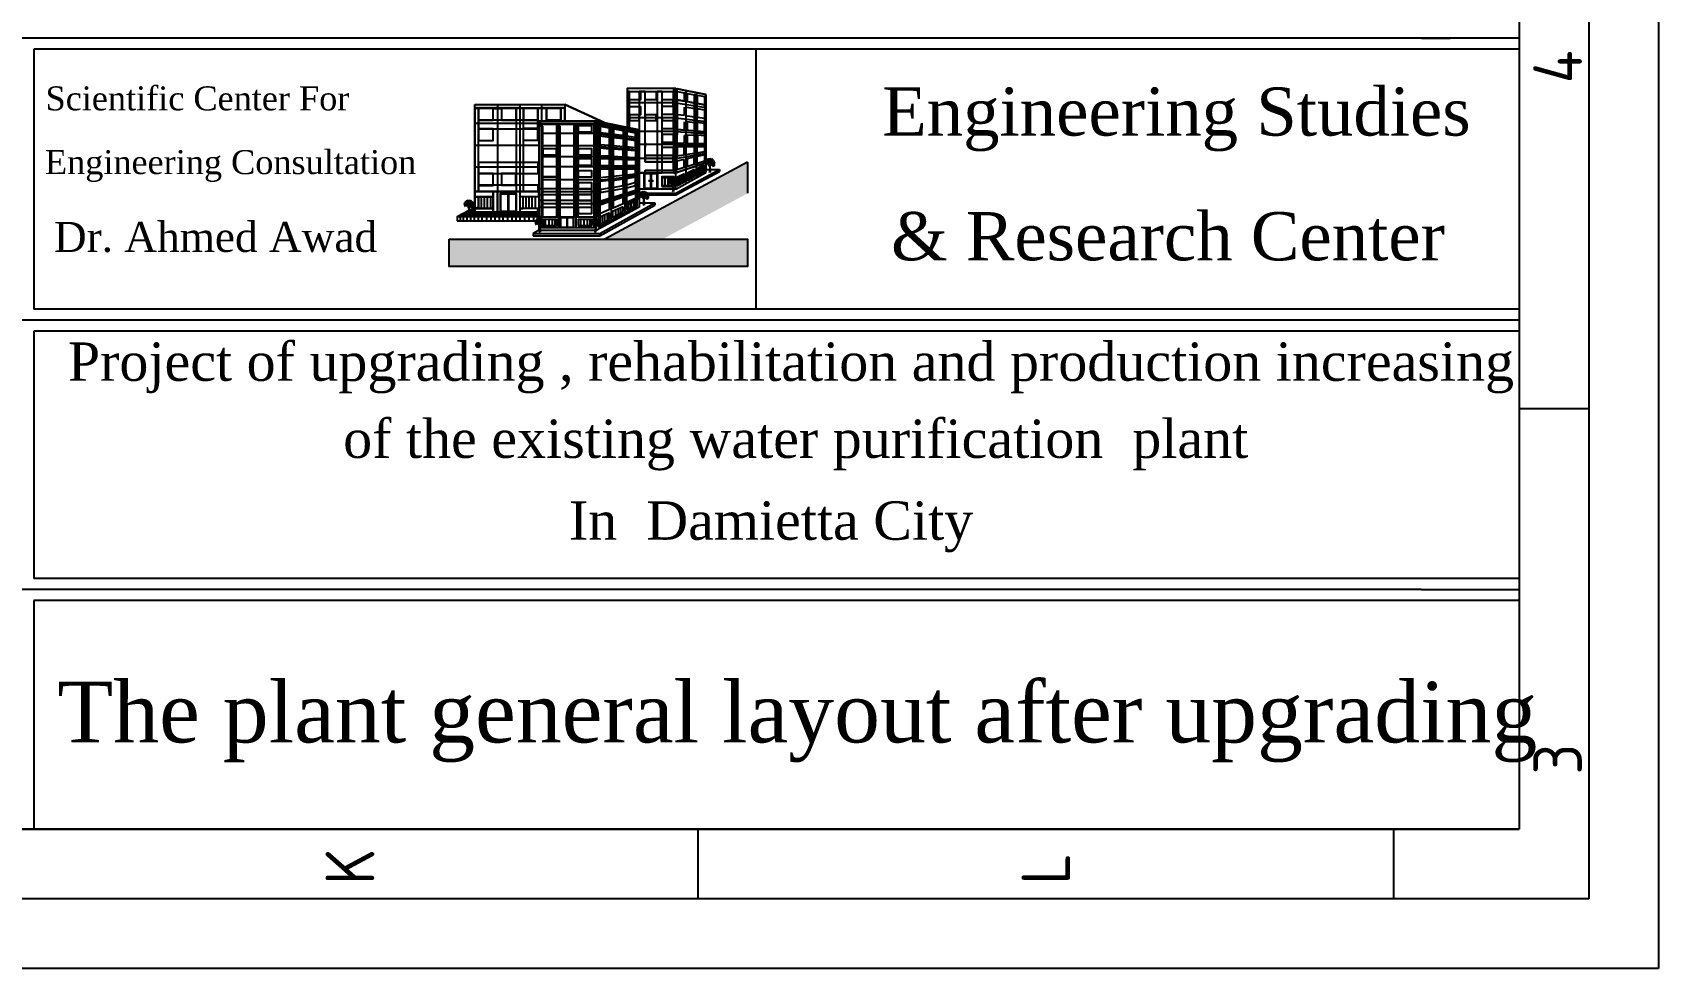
# Model space of a CAD drawing. Header units: inches. Extents: x 17 to 217, y 4 to 204.
# Drawn here: x 170.53 to 217.3, y 4.45 to 31.37 of the extents above; entities that cross this region are included whole.
import ezdxf

# ---------------------------------------------------------------- set-up
doc = ezdxf.new("R2010")
doc.units = ezdxf.units.IN
doc.header["$MEASUREMENT"] = 0
for name, color, linetype in [('035', 5, 'Continuous'), ('BADG', 6, 'Continuous'), ('HATSH', 1, 'Continuous'), ('Layer3', 7, 'Continuous')]:
    doc.layers.add(name, color=color, linetype=linetype)
doc.styles.add('en', font='times.ttf')
doc.styles.add('ISO Proportional', font='isocp.shx')

# ---------------------------------------------------------------- blocks, each defined once
blk = doc.blocks.new('TRE3')
at = {"color": 3}
for p, q in [((-0.34, 0.9), (-0.49, 0.95)), ((-0.43, 1.04), (-0.48, 1.02)), ((-0.48, 1), (-0.34, 0.98)), ((-0.41, 0.99), (-0.48, 0.97)), ((-0.35, 0.87), (-0.48, 0.84)), ((-0.34, 0.98), (-0.47, 1.06)), ((-0.29, 0.85), (-0.46, 0.75)), ((-0.37, 1.08), (-0.45, 1.1)), ((-0.33, 1.01), (-0.41, 1.16)), ((-0.39, 1.18), (-0.33, 1.16)), ((-0.26, 1), (-0.37, 1.02)), ((-0.37, 1.02), (-0.31, 0.94)), ((-0.37, 0.89), (-0.27, 0.92)), ((-0.31, 0.85), (-0.37, 0.89)), ((-0.21, 1.13), (-0.35, 1.25)), ((-0.32, 1.12), (-0.35, 1.24)), ((-0.31, 1.08), (-0.32, 1.13)), ((-0.32, 1.13), (-0.19, 1.06)), ((-0.27, 1), (-0.31, 1.08)), ((-0.31, 0.94), (-0.26, 0.92)), ((-0.22, 0.83), (-0.31, 0.85)), ((-0.18, 1.26), (-0.27, 1.3)), ((-0.12, 0.9), (-0.27, 1)), ((-0.27, 0.92), (-0.12, 0.9)), ((-0.17, 1.18), (-0.23, 1.23)), ((-0.23, 1.23), (-0.19, 1.06)), ((-0.13, 0.74), (-0.22, 0.83)), ((-0.17, 1.18), (-0.19, 1.36)), ((-0.19, 1.06), (-0.07, 0.98)), ((-0.07, 1.11), (-0.17, 1.18)), ((-0.08, 1.22), (-0.14, 1.37)), ((-0.13, 0.74), (-0.01, 0.59)), ((-0.01, 0.59), (-0.12, 0.9)), ((-0.1, 1.28), (-0.08, 1.38)), ((-0.07, 1.22), (-0.05, 1.29)), ((-0.07, 1.11), (-0.07, 1.22)), ((-0.02, 0.72), (-0.07, 1.11)), ((-0.07, 0.98), (-0.02, 0.72)), ((-0.05, 1.29), (-0.02, 1.17)), ((-0.04, 1.25), (0, 1.4)), ((-0.02, 1.33), (-0.04, 1.39)), ((-0.02, 1.17), (-0.01, 1.03)), ((0, 1.13), (-0.01, 1.07)), ((-0.01, 1.03), (0, 0.8)), ((-0.01, 0.54), (0, 0.64)), ((0.02, 1.27), (0, 1.13)), ((0, 0.8), (0.04, 1.08)), ((0, 0.64), (0.09, 0.81)), ((0.03, 1.26), (0.01, 1.39)), ((0.15, 1.01), (0.01, 0.64)), ((0.01, 0.64), (0.21, 0.98)), ((0.16, 0.9), (0.01, 0.64)), ((0.01, 0.64), (0.18, 0.82)), ((0.1, 0.81), (0.01, 0.64)), ((0.07, 1.19), (0.02, 1.27)), ((0.04, 1.08), (0.07, 1.19)), ((0.04, 1.08), (0.19, 1.18)), ((0.1, 1.25), (0.07, 1.38)), ((0.07, 1.19), (0.16, 1.31)), ((0.09, 1.3), (0.12, 1.38)), ((0.17, 1.21), (0.13, 1.14)), ((0.22, 1.09), (0.15, 1.01)), ((0.26, 1.06), (0.15, 1.01)), ((0.16, 1.31), (0.17, 1.21)), ((0.21, 0.85), (0.16, 0.9)), ((0.17, 1.21), (0.28, 1.3)), ((0.18, 0.82), (0.22, 0.69)), ((0.19, 1.18), (0.26, 1.19)), ((0.21, 1.25), (0.2, 1.36)), ((0.21, 0.98), (0.29, 1.01)), ((0.21, 0.98), (0.27, 0.97)), ((0.32, 0.81), (0.21, 0.85)), ((0.28, 0.74), (0.21, 0.85)), ((0.26, 1.19), (0.22, 1.09)), ((0.22, 1.09), (0.43, 1.14)), ((0.22, 0.69), (0.28, 0.67)), ((0.25, 1.17), (0.33, 1.25)), ((0.33, 1.08), (0.26, 1.06)), ((0.27, 0.97), (0.36, 0.88)), ((0.28, 0.67), (0.28, 0.74)), ((0.28, 0.71), (0.36, 0.56)), ((0.29, 1.21), (0.3, 1.29)), ((0.29, 1.01), (0.33, 1.08)), ((0.3, 1.01), (0.48, 1.01)), ((0.38, 0.81), (0.32, 0.81)), ((0.32, 0.81), (0.44, 0.68)), ((0.32, 0.65), (0.41, 0.64)), ((0.33, 1.11), (0.38, 1.21)), ((0.33, 0.92), (0.49, 0.96)), ((0.36, 0.88), (0.38, 0.81)), ((0.38, 0.85), (0.49, 0.84)), ((0.39, 0.73), (0.47, 0.74)), ((0.4, 1.01), (0.46, 1.09)), ((0.41, 0.94), (0.5, 0.9)), ((0.42, 0.85), (0.48, 0.77))]:
    blk.add_line(p, q, dxfattribs=at)
at = {"color": 2}
for p, q in [((-0.04, 0.05), (-0.06, 0.01)), ((-0.03, 0.3), (-0.04, 0.26)), ((-0.04, 0.26), (-0.03, 0.24)), ((-0.03, 0.2), (-0.04, 0.2)), ((-0.04, 0.2), (-0.04, 0.05)), ((-0.04, 0), (-0.02, 0.05)), ((-0.02, 0.59), (-0.03, 0.3)), ((-0.02, 0.3), (-0.03, 0.26)), ((-0.03, 0.24), (-0.01, 0.25)), ((-0.01, 0.21), (-0.03, 0.2)), ((-0.02, 0.2), (-0.02, 0.05)), ((-0.02, 0.05), (-0.01, 0.01)), ((-0.01, 0.81), (0.02, 0.02)), ((-0.01, 0.25), (-0.01, 0.21)), ((0, 0.81), (0.03, 0.02)), ((0.01, 0.05), (0, 0.05)), ((0, 0.05), (0, 0.01)), ((0.02, 0.01), (0.01, 0.05))]:
    blk.add_line(p, q, dxfattribs=at)

msp = doc.modelspace()

# ---------------------------------------------------------------- hatches: boundary and pattern name
at = {"layer": 'Layer3'}
h = msp.add_hatch(color=256, dxfattribs=at)
h.paths.add_polyline_path([(185.843, 29.305), (185.175, 29.305), (185.175, 29.191), (185.843, 29.191)])
h.paths.add_polyline_path([(184.55, 29.305), (183.906, 29.305), (183.906, 29.191), (184.55, 29.191)])
h.paths.add_polyline_path([(183.906, 29.305), (183.257, 29.305), (183.257, 29.191), (183.906, 29.191)])
for points in [[(191.1, 27.642), (186.998, 25.426), (188.654, 25.426), (191.1, 26.747)], [(188.958, 27.839), (188.154, 27.839), (188.154, 27.653), (188.958, 27.653)], [(191.1, 24.64), (191.1, 25.429), (182.519, 25.429), (182.519, 24.64)]]:
    msp.add_hatch(color=256, dxfattribs=at).paths.add_polyline_path(points)

# ---------------------------------------------------------------- linework, layer by layer
for p, q in [((215.302, 201.514, -0.409), (215.298, 6.452, -0.445)), ((213.312, 31.213, -0.445), (160.153, 31.213, -0.445)), ((213.311, 30.896, -0.445), (170.573, 30.896, -0.445)), ((191.337, 30.896, -0.445), (191.337, 23.415, -0.445)), ((213.311, 23.415, -0.445), (170.573, 23.415, -0.445)), ((213.311, 23.098, -0.445), (160.153, 23.098, -0.445)), ((213.311, 22.782, -0.445), (170.573, 22.782, -0.445)), ((213.309, 15.671, -0.445), (170.573, 15.671, -0.445)), ((209.416, 15.671, -0.445), (203.735, 15.671, -0.445)), ((210.483, 15.354, -0.445), (160.153, 15.354, -0.445)), ((191.045, 15.038, -0.445), (170.573, 15.038, -0.445)), ((213.309, 15.038, -0.445), (191.045, 15.038, -0.445)), ((159.552, 8.459, -0.445), (213.298, 8.459, -0.445)), ((215.298, 6.452, -0.445), (19.41, 6.452, -0.445))]:
    msp.add_line(p, q)
at = {"elevation": -0.445}
for points in [[(170.573, 30.896), (170.573, 23.415)], [(170.573, 22.782), (170.573, 15.671)]]:
    msp.add_lwpolyline(points, dxfattribs=at)
at = {"layer": '035'}
for p, q in [((217.302, 203.514, -0.409), (217.298, 4.452, -0.445)), ((213.302, 199.514, -0.409), (213.298, 8.459, -0.445)), ((213.302, 20.558, -0.409), (215.302, 20.558, -0.409)), ((213.298, 8.459, -0.445), (21.41, 8.455, -0.445)), ((189.666, 8.452, -0.445), (189.666, 6.459, -0.445)), ((209.681, 8.459, -0.445), (209.681, 6.466, -0.445)), ((217.298, 4.452, -0.445), (17.41, 4.452, -0.445))]:
    msp.add_line(p, q, dxfattribs=at)
at = {"layer": 'HATSH', "linetype": 'Continuous'}
for p, q in [((210.483, 31.213, -0.445), (211.313, 31.213, -0.445)), ((170.573, 15.038, -0.445), (170.573, 8.459, -0.445)), ((210.483, 15.354, -0.445), (213.311, 15.354, -0.445))]:
    msp.add_line(p, q, dxfattribs=at)
at = {"layer": 'Layer3'}
for p, q in [((189.033, 29.762, -0.445), (187.638, 29.762, -0.445)), ((187.638, 29.762, -0.445), (187.638, 29.552, -0.445)), ((187.638, 29.762, -0.445), (187.638, 28.645, -0.445)), ((189.033, 26.87, -0.445), (189.033, 29.762, -0.445)), ((189.033, 29.762, -0.445), (189.898, 29.586, -0.445)), ((189.07, 29.676, -0.445), (189.07, 29.436, -0.445)), ((189.07, 29.674, -0.445), (189.288, 29.634, -0.445)), ((189.076, 29.753, -0.445), (189.076, 29.762, -0.445)), ((189.076, 29.762, -0.445), (189.898, 29.586, -0.445)), ((189.076, 29.673, -0.445), (189.076, 29.753, -0.445)), ((189.076, 29.753, -0.445), (189.898, 29.586, -0.445)), ((189.898, 29.586, -0.445), (189.076, 29.753, -0.445)), ((189.273, 29.637, -0.445), (189.364, 29.62, -0.445)), ((189.273, 29.62, -0.445), (189.273, 29.637, -0.445)), ((189.364, 29.62, -0.445), (189.273, 29.62, -0.445)), ((189.288, 29.396, -0.445), (189.288, 29.634, -0.445)), ((189.325, 29.697, -0.445), (189.325, 27.029, -0.445)), ((189.364, 29.623, -0.445), (189.364, 29.384, -0.445)), ((189.364, 29.622, -0.445), (189.582, 29.581, -0.445)), ((189.567, 29.567, -0.445), (189.567, 29.584, -0.445)), ((189.567, 29.567, -0.445), (189.57, 29.584, -0.445)), ((189.567, 29.584, -0.445), (189.582, 29.581, -0.445)), ((189.582, 29.567, -0.445), (189.567, 29.567, -0.445)), ((189.57, 29.584, -0.445), (189.62, 29.567, -0.445)), ((189.582, 29.581, -0.445), (189.582, 29.567, -0.445)), ((189.582, 29.343, -0.445), (189.582, 29.581, -0.445)), ((189.62, 29.642, -0.445), (189.62, 27.19, -0.445)), ((189.653, 29.569, -0.445), (189.653, 29.33, -0.445)), ((189.653, 29.568, -0.445), (189.87, 29.527, -0.445)), ((189.87, 29.289, -0.445), (189.87, 29.527, -0.445)), ((189.898, 29.586, -0.445), (189.898, 27.341, -0.445)), ((189.898, 29.586, -0.445), (189.898, 29.522, -0.445)), ((183.257, 29.305, -0.445), (185.843, 29.305, -0.445)), ((183.257, 26.205, -0.445), (183.257, 29.305, -0.445)), ((183.906, 29.305, -0.445), (183.906, 26.205, -0.445)), ((184.55, 29.305, -0.445), (184.55, 26.205, -0.445)), ((185.175, 29.305, -0.445), (185.175, 28.826, -0.445)), ((185.843, 29.305, -0.445), (185.843, 28.826, -0.445)), ((185.843, 29.305, -0.445), (185.843, 28.826, -0.445)), ((185.843, 29.305, -0.445), (186.997, 28.775, -0.445)), ((186.997, 28.775, -0.445), (185.843, 29.305, -0.445)), ((189.033, 29.352, -0.445), (187.638, 29.352, -0.445)), ((188.47, 29.001, -0.445), (188.442, 29.001, -0.445)), ((189.033, 29.352, -0.445), (189.898, 29.219, -0.445)), ((189.07, 29.436, -0.445), (189.288, 29.396, -0.445)), ((189.073, 29.257, -0.445), (189.073, 29.016, -0.445)), ((189.073, 29.016, -0.445), (189.286, 28.99, -0.445)), ((189.87, 29.289, -0.445), (189.076, 29.435, -0.445)), ((189.076, 29.435, -0.445), (189.076, 29.257, -0.445)), ((189.076, 29.015, -0.445), (189.078, 28.829, -0.445)), ((189.286, 28.99, -0.445), (189.286, 29.222, -0.445)), ((189.364, 29.384, -0.445), (189.582, 29.343, -0.445)), ((189.58, 29.181, -0.445), (189.367, 29.215, -0.445)), ((189.58, 28.948, -0.445), (189.58, 29.181, -0.445)), ((189.653, 29.33, -0.445), (189.87, 29.289, -0.445)), ((189.654, 29.175, -0.445), (189.654, 28.933, -0.445)), ((189.867, 29.14, -0.445), (189.654, 29.175, -0.445)), ((189.867, 29.29, -0.445), (189.87, 29.139, -0.445)), ((189.87, 29.289, -0.445), (189.867, 29.29, -0.445)), ((189.867, 29.14, -0.445), (189.867, 29.29, -0.445)), ((189.867, 29.14, -0.445), (189.867, 29.29, -0.445)), ((189.867, 29.275, -0.445), (189.87, 29.139, -0.445)), ((189.867, 29.14, -0.445), (189.867, 29.275, -0.445)), ((189.87, 29.139, -0.445), (189.867, 29.14, -0.445)), ((189.87, 29.139, -0.445), (189.867, 29.14, -0.445)), ((185.168, 28.752, -0.445), (183.257, 28.752, -0.445)), ((185.092, 28.826, -0.445), (185.092, 25.679, -0.445)), ((186.746, 28.826, -0.445), (185.092, 28.826, -0.445)), ((185.095, 28.734, -0.445), (186.675, 28.734, -0.445)), ((185.168, 25.752, -0.445), (185.168, 28.752, -0.445)), ((185.168, 28.752, -0.445), (186.678, 28.752, -0.445)), ((185.655, 28.752, -0.445), (185.655, 25.752, -0.445)), ((185.843, 28.826, -0.445), (186.746, 28.826, -0.445)), ((186.163, 28.752, -0.445), (186.163, 25.752, -0.445)), ((186.678, 28.752, -0.445), (186.678, 25.752, -0.445)), ((186.746, 28.826, -0.445), (186.747, 28.789, -0.445)), ((186.747, 28.789, -0.445), (186.746, 28.826, -0.445)), ((186.746, 28.826, -0.445), (186.997, 28.775, -0.445)), ((186.747, 25.679, -0.445), (186.747, 28.826, -0.445)), ((186.747, 28.826, -0.445), (186.747, 28.789, -0.445)), ((187.979, 28.575, -0.445), (186.747, 28.826, -0.445)), ((186.747, 28.826, -0.445), (187.979, 28.575, -0.445)), ((186.747, 28.826, -0.445), (187.979, 28.575, -0.445)), ((186.747, 28.826, -0.445), (186.747, 28.733, -0.445)), ((186.747, 28.826, -0.445), (187.979, 28.575, -0.445)), ((186.747, 28.826, -0.445), (187.979, 28.575, -0.445)), ((187.979, 28.575, -0.445), (186.747, 28.826, -0.445)), ((186.747, 28.789, -0.445), (187.979, 28.549, -0.445)), ((187.979, 28.549, -0.445), (186.747, 28.789, -0.445)), ((187.979, 28.549, -0.445), (186.747, 28.789, -0.445)), ((186.747, 28.752, -0.445), (186.747, 28.789, -0.445)), ((186.747, 28.789, -0.445), (187.979, 28.549, -0.445)), ((187.979, 28.513, -0.445), (186.747, 28.752, -0.445)), ((186.747, 28.733, -0.445), (186.856, 28.733, -0.445)), ((186.798, 28.744, -0.445), (186.798, 25.777, -0.445)), ((187.926, 28.527, -0.445), (186.798, 28.744, -0.445)), ((186.856, 28.733, -0.445), (186.856, 28.682, -0.445)), ((186.856, 28.682, -0.445), (186.856, 28.733, -0.445)), ((186.856, 28.733, -0.445), (186.856, 28.682, -0.445)), ((186.856, 28.733, -0.445), (187.926, 28.527, -0.445)), ((187.565, 28.596, -0.445), (186.856, 28.733, -0.445)), ((187.115, 28.632, -0.445), (186.856, 28.682, -0.445)), ((186.856, 28.682, -0.445), (186.856, 28.49, -0.445)), ((186.856, 28.682, -0.445), (187.874, 28.487, -0.445)), ((187.979, 28.467, -0.445), (186.856, 28.682, -0.445)), ((186.856, 28.682, -0.445), (187.565, 28.546, -0.445)), ((187.129, 28.607, -0.445), (187.129, 28.63, -0.445)), ((187.129, 28.63, -0.445), (187.245, 28.607, -0.445)), ((187.245, 28.607, -0.445), (187.129, 28.607, -0.445)), ((187.174, 28.671, -0.445), (187.174, 25.978, -0.445)), ((187.248, 28.607, -0.445), (187.248, 28.44, -0.445)), ((187.521, 28.535, -0.445), (187.521, 28.555, -0.445)), ((187.521, 28.555, -0.445), (187.625, 28.535, -0.445)), ((187.625, 28.535, -0.445), (187.521, 28.535, -0.445)), ((187.565, 28.596, -0.445), (187.565, 26.186, -0.445)), ((187.565, 28.546, -0.445), (187.565, 28.596, -0.445)), ((187.874, 28.487, -0.445), (187.625, 28.535, -0.445)), ((187.625, 28.517, -0.445), (187.625, 28.535, -0.445)), ((189.033, 28.913, -0.445), (187.638, 28.913, -0.445)), ((187.698, 28.633, -0.445), (187.638, 28.645, -0.445)), ((187.701, 28.645, -0.445), (187.698, 28.633, -0.445)), ((187.979, 28.575, -0.445), (187.979, 26.35, -0.445)), ((187.979, 28.549, -0.445), (187.979, 28.575, -0.445)), ((187.979, 28.575, -0.445), (187.979, 28.549, -0.445)), ((187.979, 28.575, -0.445), (187.979, 28.549, -0.445)), ((187.979, 28.575, -0.445), (187.979, 28.522, -0.445)), ((187.979, 28.513, -0.445), (187.979, 28.575, -0.445)), ((187.979, 28.549, -0.445), (187.979, 28.513, -0.445)), ((188.471, 28.837, -0.445), (188.441, 28.837, -0.445)), ((189.033, 28.913, -0.445), (189.898, 28.814, -0.445)), ((189.078, 28.584, -0.445), (189.076, 28.425, -0.445)), ((189.078, 28.829, -0.445), (189.078, 28.584, -0.445)), ((189.863, 28.519, -0.445), (189.078, 28.584, -0.445)), ((189.078, 28.584, -0.445), (189.286, 28.566, -0.445)), ((189.286, 28.566, -0.445), (189.286, 28.799, -0.445)), ((189.574, 28.776, -0.445), (189.366, 28.806, -0.445)), ((189.366, 28.806, -0.445), (189.366, 28.562, -0.445)), ((189.366, 28.562, -0.445), (189.574, 28.544, -0.445)), ((189.367, 28.974, -0.445), (189.58, 28.948, -0.445)), ((189.574, 28.544, -0.445), (189.574, 28.776, -0.445)), ((189.654, 28.933, -0.445), (189.867, 28.908, -0.445)), ((189.863, 28.751, -0.445), (189.654, 28.781, -0.445)), ((189.654, 28.781, -0.445), (189.654, 28.536, -0.445)), ((189.654, 28.536, -0.445), (189.863, 28.519, -0.445)), ((189.863, 28.751, -0.445), (189.867, 28.908, -0.445)), ((189.863, 28.519, -0.445), (189.863, 28.751, -0.445)), ((185.092, 28.118, -0.445), (183.257, 28.118, -0.445)), ((186.678, 28.464, -0.445), (185.168, 28.464, -0.445)), ((186.667, 28.109, -0.445), (185.168, 28.109, -0.445)), ((186.798, 28.455, -0.445), (187.926, 28.305, -0.445)), ((186.798, 28.104, -0.445), (187.926, 28.009, -0.445)), ((187.127, 28.349, -0.445), (186.855, 28.39, -0.445)), ((186.855, 28.386, -0.445), (186.855, 28.155, -0.445)), ((186.855, 28.155, -0.445), (187.127, 28.128, -0.445)), ((186.856, 28.39, -0.445), (186.856, 28.49, -0.445)), ((186.856, 28.49, -0.445), (187.115, 28.454, -0.445)), ((187.115, 28.458, -0.445), (186.856, 28.49, -0.445)), ((186.856, 28.49, -0.445), (187.115, 28.454, -0.445)), ((186.856, 28.042, -0.445), (186.856, 28.155, -0.445)), ((186.856, 28.155, -0.445), (187.879, 28.06, -0.445)), ((187.115, 28.454, -0.445), (187.115, 28.458, -0.445)), ((187.127, 28.128, -0.445), (187.127, 28.349, -0.445)), ((187.222, 28.34, -0.445), (187.222, 28.119, -0.445)), ((187.222, 28.119, -0.445), (187.53, 28.092, -0.445)), ((187.53, 28.309, -0.445), (187.226, 28.34, -0.445)), ((187.23, 28.118, -0.445), (187.248, 28.116, -0.445)), ((187.23, 28.015, -0.445), (187.23, 28.118, -0.445)), ((187.248, 28.44, -0.445), (187.489, 28.407, -0.445)), ((187.489, 28.412, -0.445), (187.248, 28.44, -0.445)), ((187.248, 28.44, -0.445), (187.489, 28.407, -0.445)), ((187.248, 28.116, -0.445), (187.249, 28.015, -0.445)), ((187.489, 28.407, -0.445), (187.489, 28.412, -0.445)), ((187.53, 28.092, -0.445), (187.53, 28.309, -0.445)), ((187.616, 28.295, -0.445), (187.616, 28.092, -0.445)), ((187.616, 28.092, -0.445), (187.879, 28.06, -0.445)), ((187.879, 28.259, -0.445), (187.62, 28.291, -0.445)), ((187.624, 28.527, -0.445), (187.624, 28.394, -0.445)), ((187.624, 28.4, -0.445), (187.876, 28.364, -0.445)), ((187.874, 28.476, -0.445), (187.874, 28.487, -0.445)), ((187.874, 28.487, -0.445), (187.979, 28.467, -0.445)), ((187.876, 28.364, -0.445), (187.876, 28.484, -0.445)), ((187.876, 28.364, -0.445), (187.88, 28.364, -0.445)), ((187.876, 28.364, -0.445), (187.879, 28.259, -0.445)), ((187.877, 28.312, -0.445), (187.876, 28.364, -0.445)), ((187.88, 28.311, -0.445), (187.877, 28.312, -0.445)), ((187.879, 28.06, -0.445), (187.879, 28.259, -0.445)), ((187.88, 28.364, -0.445), (187.88, 28.311, -0.445)), ((187.926, 26.378, -0.445), (187.926, 28.527, -0.445)), ((187.926, 28.527, -0.445), (187.979, 28.513, -0.445)), ((187.926, 28.527, -0.445), (187.927, 28.477, -0.445)), ((189.025, 28.526, -0.445), (187.979, 28.526, -0.445)), ((187.979, 28.522, -0.445), (187.979, 28.504, -0.445)), ((187.979, 28.467, -0.445), (187.979, 28.522, -0.445)), ((189.033, 28.146, -0.445), (187.979, 28.146, -0.445)), ((188.162, 28.204, -0.445), (188.154, 28.204, -0.445)), ((188.154, 28.204, -0.445), (188.154, 28.076, -0.445)), ((188.154, 28.076, -0.445), (188.162, 28.076, -0.445)), ((189.025, 28.526, -0.445), (189.898, 28.463, -0.445)), ((189.033, 28.138, -0.445), (189.898, 28.138, -0.445)), ((189.07, 28.425, -0.445), (189.07, 28.186, -0.445)), ((189.07, 28.186, -0.445), (189.283, 28.186, -0.445)), ((189.076, 28.085, -0.445), (189.07, 28.186, -0.445)), ((189.87, 28.085, -0.445), (189.076, 28.085, -0.445)), ((189.28, 28.085, -0.445), (189.076, 28.085, -0.445)), ((189.076, 28.085, -0.445), (189.076, 28.052, -0.445)), ((189.076, 28.07, -0.445), (189.076, 27.827, -0.445)), ((189.273, 28.411, -0.445), (189.283, 28.41, -0.445)), ((189.273, 28.409, -0.445), (189.273, 28.411, -0.445)), ((189.273, 28.409, -0.445), (189.273, 28.411, -0.445)), ((189.283, 28.41, -0.445), (189.273, 28.409, -0.445)), ((189.283, 28.41, -0.445), (189.273, 28.409, -0.445)), ((189.283, 28.41, -0.445), (189.273, 28.409, -0.445)), ((189.273, 28.409, -0.445), (189.273, 28.186, -0.445)), ((189.273, 28.186, -0.445), (189.283, 28.186, -0.445)), ((189.28, 27.861, -0.445), (189.28, 28.085, -0.445)), ((189.283, 28.186, -0.445), (189.283, 28.41, -0.445)), ((189.283, 28.186, -0.445), (189.283, 28.41, -0.445)), ((189.579, 28.407, -0.445), (189.366, 28.422, -0.445)), ((189.366, 28.422, -0.445), (189.366, 28.183, -0.445)), ((189.366, 28.183, -0.445), (189.579, 28.183, -0.445)), ((189.576, 28.085, -0.445), (189.372, 28.085, -0.445)), ((189.576, 27.91, -0.445), (189.576, 28.085, -0.445)), ((189.579, 28.183, -0.445), (189.579, 28.407, -0.445)), ((189.86, 28.085, -0.445), (189.656, 28.085, -0.445)), ((189.657, 28.419, -0.445), (189.657, 28.18, -0.445)), ((189.87, 28.404, -0.445), (189.657, 28.419, -0.445)), ((189.657, 28.18, -0.445), (189.87, 28.18, -0.445)), ((189.87, 28.404, -0.445), (189.863, 28.519, -0.445)), ((189.863, 28.519, -0.445), (189.866, 28.519, -0.445)), ((189.865, 28.475, -0.445), (189.863, 28.519, -0.445)), ((189.866, 28.519, -0.445), (189.865, 28.475, -0.445)), ((189.87, 28.18, -0.445), (189.87, 28.404, -0.445)), ((189.87, 28.186, -0.445), (189.87, 28.085, -0.445)), ((186.678, 27.794, -0.445), (185.168, 27.794, -0.445)), ((186.811, 27.782, -0.445), (187.928, 27.737, -0.445)), ((186.847, 27.74, -0.445), (186.847, 27.542, -0.445)), ((187.127, 27.725, -0.445), (186.847, 27.737, -0.445)), ((186.855, 28.042, -0.445), (186.855, 27.834, -0.445)), ((187.131, 28.019, -0.445), (186.855, 28.042, -0.445)), ((186.856, 27.737, -0.445), (186.855, 27.834, -0.445)), ((186.855, 27.834, -0.445), (187.131, 27.82, -0.445)), ((187.873, 27.972, -0.445), (186.856, 28.042, -0.445)), ((186.856, 27.834, -0.445), (187.88, 27.779, -0.445)), ((187.88, 27.705, -0.445), (186.856, 27.737, -0.445)), ((191.1, 27.642, -0.445), (186.998, 25.426, -0.445)), ((187.127, 27.542, -0.445), (187.127, 27.725, -0.445)), ((187.131, 27.82, -0.445), (187.131, 28.019, -0.445)), ((187.212, 27.72, -0.445), (187.212, 27.539, -0.445)), ((187.215, 28.018, -0.445), (187.215, 27.817, -0.445)), ((187.524, 27.995, -0.445), (187.215, 28.015, -0.445)), ((187.215, 27.817, -0.445), (187.524, 27.796, -0.445)), ((187.533, 27.714, -0.445), (187.215, 27.717, -0.445)), ((187.248, 28.015, -0.445), (187.23, 28.016, -0.445)), ((187.23, 28.016, -0.445), (187.23, 28.014, -0.445)), ((187.249, 28.015, -0.445), (187.23, 28.015, -0.445)), ((187.23, 28.014, -0.445), (187.248, 28.013, -0.445)), ((187.23, 27.816, -0.445), (187.23, 27.717, -0.445)), ((187.248, 27.814, -0.445), (187.23, 27.816, -0.445)), ((187.23, 27.814, -0.445), (187.23, 27.725, -0.445)), ((187.248, 27.813, -0.445), (187.23, 27.814, -0.445)), ((187.23, 27.725, -0.445), (187.248, 27.725, -0.445)), ((187.23, 27.717, -0.445), (187.248, 27.716, -0.445)), ((187.248, 28.013, -0.445), (187.248, 28.015, -0.445)), ((187.248, 27.716, -0.445), (187.248, 27.814, -0.445)), ((187.248, 27.725, -0.445), (187.248, 27.813, -0.445)), ((187.524, 27.796, -0.445), (187.524, 27.995, -0.445)), ((187.533, 27.539, -0.445), (187.533, 27.714, -0.445)), ((187.883, 27.705, -0.445), (187.609, 27.705, -0.445)), ((187.889, 27.971, -0.445), (187.612, 27.989, -0.445)), ((187.612, 27.989, -0.445), (187.612, 27.79, -0.445)), ((187.612, 27.79, -0.445), (187.889, 27.779, -0.445)), ((187.612, 27.705, -0.445), (187.612, 27.542, -0.445)), ((187.879, 28.06, -0.445), (187.873, 27.972, -0.445)), ((187.88, 27.779, -0.445), (187.88, 27.705, -0.445)), ((187.883, 27.542, -0.445), (187.883, 27.705, -0.445)), ((187.889, 27.779, -0.445), (187.889, 27.971, -0.445)), ((189.033, 27.751, -0.445), (187.979, 27.751, -0.445)), ((189.025, 27.332, -0.445), (189.898, 27.627, -0.445)), ((189.033, 27.751, -0.445), (189.898, 27.903, -0.445)), ((189.87, 27.617, -0.445), (189.033, 27.332, -0.445)), ((189.069, 27.67, -0.445), (189.076, 27.827, -0.445)), ((189.273, 27.719, -0.445), (189.069, 27.67, -0.445)), ((189.069, 27.434, -0.445), (189.87, 27.683, -0.445)), ((189.069, 27.67, -0.445), (189.069, 27.434, -0.445)), ((189.076, 27.827, -0.445), (189.87, 27.947, -0.445)), ((189.273, 27.501, -0.445), (189.273, 27.719, -0.445)), ((189.567, 27.788, -0.445), (189.363, 27.74, -0.445)), ((189.363, 27.74, -0.445), (189.363, 27.526, -0.445)), ((189.567, 27.593, -0.445), (189.567, 27.788, -0.445)), ((189.656, 27.911, -0.445), (189.86, 27.945, -0.445)), ((189.863, 27.853, -0.445), (189.659, 27.805, -0.445)), ((189.659, 27.614, -0.445), (189.863, 27.681, -0.445)), ((189.87, 27.947, -0.445), (189.87, 27.855, -0.445)), ((189.87, 27.683, -0.445), (189.87, 27.617, -0.445)), ((189.87, 27.683, -0.445), (189.87, 27.617, -0.445)), ((191.1, 27.642, -0.445), (191.1, 26.747, -0.445)), ((185.092, 27.497, -0.445), (183.257, 27.497, -0.445)), ((186.678, 27.504, -0.445), (185.168, 27.504, -0.445)), ((186.678, 27.132, -0.445), (185.168, 27.132, -0.445)), ((185.211, 27.223, -0.445), (185.604, 27.223, -0.445)), ((186.798, 27.499, -0.445), (187.926, 27.499, -0.445)), ((186.798, 27.124, -0.445), (187.926, 27.25, -0.445)), ((187.136, 27.44, -0.445), (186.844, 27.44, -0.445)), ((186.847, 27.542, -0.445), (187.127, 27.542, -0.445)), ((186.847, 27.44, -0.445), (186.847, 27.174, -0.445)), ((186.848, 27.199, -0.445), (187.137, 27.234, -0.445)), ((186.856, 27.441, -0.445), (186.856, 27.542, -0.445)), ((187.88, 27.441, -0.445), (186.856, 27.441, -0.445)), ((187.136, 27.233, -0.445), (187.136, 27.44, -0.445)), ((187.212, 27.539, -0.445), (187.533, 27.539, -0.445)), ((187.218, 27.441, -0.445), (187.218, 27.238, -0.445)), ((187.524, 27.441, -0.445), (187.218, 27.441, -0.445)), ((187.218, 27.238, -0.445), (187.524, 27.273, -0.445)), ((187.523, 27.158, -0.445), (187.228, 27.108, -0.445)), ((187.246, 27.242, -0.445), (187.23, 27.24, -0.445)), ((187.23, 27.24, -0.445), (187.23, 27.108, -0.445)), ((187.246, 27.111, -0.445), (187.246, 27.242, -0.445)), ((187.523, 26.976, -0.445), (187.523, 27.158, -0.445)), ((187.524, 27.273, -0.445), (187.524, 27.441, -0.445)), ((187.612, 27.542, -0.445), (187.883, 27.542, -0.445)), ((187.616, 27.151, -0.445), (187.616, 26.991, -0.445)), ((187.88, 27.441, -0.445), (187.618, 27.441, -0.445)), ((187.618, 27.441, -0.445), (187.618, 27.282, -0.445)), ((187.618, 27.282, -0.445), (187.88, 27.311, -0.445)), ((187.88, 27.245, -0.445), (187.625, 27.216, -0.445)), ((187.625, 27.216, -0.445), (187.88, 27.245, -0.445)), ((187.625, 27.172, -0.445), (187.879, 27.218, -0.445)), ((187.625, 27.216, -0.445), (187.625, 27.172, -0.445)), ((187.625, 27.153, -0.445), (187.625, 27.216, -0.445)), ((187.625, 27.216, -0.445), (187.625, 27.172, -0.445)), ((187.879, 27.218, -0.445), (187.635, 27.174, -0.445)), ((187.879, 27.218, -0.445), (187.88, 27.245, -0.445)), ((187.879, 27.045, -0.445), (187.879, 27.2, -0.445)), ((187.88, 27.54, -0.445), (187.88, 27.441, -0.445)), ((187.88, 27.311, -0.445), (187.88, 27.441, -0.445)), ((187.88, 27.245, -0.445), (187.888, 27.201, -0.445)), ((187.88, 27.245, -0.445), (187.88, 27.199, -0.445)), ((189.025, 27.332, -0.445), (187.979, 27.332, -0.445)), ((188.123, 26.89, -0.445), (188.123, 27.315, -0.445)), ((188.123, 27.315, -0.445), (188.512, 27.315, -0.445)), ((188.31, 27.304, -0.445), (188.31, 26.899, -0.445)), ((188.325, 27.304, -0.445), (188.325, 26.899, -0.445)), ((188.512, 27.315, -0.445), (188.512, 26.89, -0.445)), ((188.722, 27.2, -0.445), (188.722, 26.961, -0.445)), ((188.808, 27.2, -0.445), (188.808, 26.961, -0.445)), ((188.9, 27.2, -0.445), (188.9, 26.961, -0.445)), ((189.033, 27.349, -0.445), (189.069, 27.434, -0.445)), ((189.033, 27.332, -0.445), (189.033, 27.349, -0.445)), ((189.033, 27.335, -0.445), (189.033, 27.349, -0.445)), ((189.033, 27.349, -0.445), (189.076, 27.349, -0.445)), ((189.076, 27.349, -0.445), (189.033, 27.335, -0.445)), ((189.033, 26.87, -0.445), (189.898, 27.341, -0.445)), ((189.037, 26.75, -0.445), (189.902, 27.221, -0.445)), ((189.04, 26.699, -0.445), (189.899, 27.166, -0.445)), ((189.284, 27.305, -0.445), (189.065, 27.204, -0.445)), ((189.065, 27.204, -0.445), (189.065, 26.959, -0.445)), ((189.11, 27.225, -0.445), (189.11, 26.983, -0.445)), ((189.155, 27.246, -0.445), (189.155, 27.008, -0.445)), ((189.199, 27.266, -0.445), (189.199, 27.03, -0.445)), ((189.242, 27.286, -0.445), (189.242, 27.055, -0.445)), ((189.284, 27.282, -0.445), (189.284, 27.305, -0.445)), ((189.284, 27.076, -0.445), (189.284, 27.282, -0.445)), ((189.577, 27.429, -0.445), (189.359, 27.328, -0.445)), ((189.359, 27.328, -0.445), (189.359, 27.111, -0.445)), ((189.359, 27.111, -0.445), (189.577, 27.228, -0.445)), ((189.405, 27.349, -0.445), (189.405, 27.135, -0.445)), ((189.45, 27.37, -0.445), (189.45, 27.16, -0.445)), ((189.494, 27.39, -0.445), (189.494, 27.183, -0.445)), ((189.537, 27.41, -0.445), (189.537, 27.207, -0.445)), ((189.577, 27.228, -0.445), (189.577, 27.429, -0.445)), ((189.863, 27.555, -0.445), (189.645, 27.455, -0.445)), ((189.645, 27.455, -0.445), (189.645, 27.259, -0.445)), ((189.645, 27.259, -0.445), (189.865, 27.377, -0.445)), ((189.689, 27.475, -0.445), (189.689, 27.282, -0.445)), ((189.734, 27.496, -0.445), (189.734, 27.307, -0.445)), ((189.778, 27.516, -0.445), (189.778, 27.33, -0.445)), ((189.821, 27.536, -0.445), (189.821, 27.354, -0.445)), ((189.863, 27.376, -0.445), (189.863, 27.555, -0.445)), ((189.898, 27.432, -0.445), (190.291, 27.432, -0.445)), ((189.898, 27.164, -0.445), (190.291, 27.378, -0.445)), ((189.902, 27.219, -0.445), (190.291, 27.431, -0.445)), ((190.291, 27.432, -0.445), (190.291, 27.378, -0.445)), ((185.092, 26.798, -0.445), (183.257, 26.798, -0.445)), ((184.207, 26.718, -0.445), (184.207, 26.239, -0.445)), ((184.225, 26.718, -0.445), (184.225, 26.241, -0.445)), ((186.678, 26.791, -0.445), (185.168, 26.791, -0.445)), ((186.618, 26.71, -0.445), (186.588, 26.71, -0.445)), ((186.798, 26.45, -0.445), (187.926, 26.807, -0.445)), ((187.119, 26.813, -0.445), (186.836, 26.763, -0.445)), ((187.131, 27.112, -0.445), (186.847, 27.085, -0.445)), ((186.851, 27.085, -0.445), (186.851, 26.856, -0.445)), ((186.851, 26.856, -0.445), (187.131, 26.906, -0.445)), ((186.851, 26.856, -0.445), (186.856, 26.766, -0.445)), ((186.851, 26.751, -0.445), (186.851, 26.522, -0.445)), ((186.856, 26.766, -0.445), (187.625, 26.908, -0.445)), ((186.856, 26.857, -0.445), (186.856, 26.766, -0.445)), ((186.856, 26.524, -0.445), (187.88, 26.841, -0.445)), ((187.131, 26.906, -0.445), (187.131, 27.112, -0.445)), ((187.228, 27.119, -0.445), (187.228, 26.918, -0.445)), ((187.228, 26.918, -0.445), (187.523, 26.976, -0.445)), ((187.228, 26.825, -0.445), (187.228, 26.639, -0.445)), ((187.228, 26.639, -0.445), (187.511, 26.72, -0.445)), ((187.23, 27.108, -0.445), (187.246, 27.111, -0.445)), ((187.248, 26.929, -0.445), (187.23, 26.925, -0.445)), ((187.23, 26.925, -0.445), (187.23, 26.835, -0.445)), ((187.23, 26.835, -0.445), (187.248, 26.838, -0.445)), ((187.248, 26.838, -0.445), (187.248, 26.929, -0.445)), ((187.618, 26.659, -0.445), (187.618, 26.493, -0.445)), ((187.62, 26.887, -0.445), (187.62, 26.755, -0.445)), ((187.62, 26.755, -0.445), (187.868, 26.836, -0.445)), ((187.625, 26.995, -0.445), (187.879, 27.063, -0.445)), ((187.625, 26.908, -0.445), (187.627, 26.994, -0.445)), ((187.625, 26.908, -0.445), (187.879, 26.975, -0.445)), ((187.625, 26.762, -0.445), (187.88, 26.841, -0.445)), ((187.625, 26.662, -0.445), (187.625, 26.762, -0.445)), ((187.88, 26.745, -0.445), (187.625, 26.662, -0.445)), ((187.88, 26.953, -0.445), (187.879, 27.045, -0.445)), ((187.879, 27.045, -0.445), (187.879, 26.953, -0.445)), ((187.88, 26.841, -0.445), (187.88, 26.745, -0.445)), ((187.88, 26.841, -0.445), (187.88, 26.745, -0.445)), ((187.88, 26.841, -0.445), (187.88, 26.745, -0.445)), ((187.896, 26.614, -0.445), (187.896, 26.75, -0.445)), ((189.033, 26.87, -0.445), (187.979, 26.87, -0.445)), ((188.084, 26.751, -0.445), (187.979, 26.751, -0.445)), ((188.087, 26.699, -0.445), (187.979, 26.699, -0.445)), ((188.084, 26.751, -0.445), (189.038, 26.751, -0.445)), ((188.087, 26.699, -0.445), (189.041, 26.699, -0.445)), ((188.512, 26.89, -0.445), (188.123, 26.89, -0.445)), ((189.038, 26.751, -0.445), (189.038, 26.699, -0.445)), ((189.065, 26.959, -0.445), (189.284, 27.076, -0.445)), ((182.751, 26.081, -0.445), (183.257, 26.352, -0.445)), ((182.834, 26.081, -0.445), (183.34, 26.352, -0.445)), ((182.92, 26.081, -0.445), (183.257, 26.262, -0.445)), ((182.982, 26.205, -0.445), (183.257, 26.205, -0.445)), ((183.021, 26.079, -0.445), (183.257, 26.205, -0.445)), ((183.067, 26.25, -0.445), (183.257, 26.25, -0.445)), ((183.122, 26.079, -0.445), (183.358, 26.205, -0.445)), ((183.134, 26.286, -0.445), (183.257, 26.286, -0.445)), ((183.216, 26.33, -0.445), (183.257, 26.33, -0.445)), ((183.24, 26.079, -0.445), (183.476, 26.205, -0.445)), ((185.092, 26.205, -0.445), (183.257, 26.205, -0.445)), ((183.348, 26.079, -0.445), (183.584, 26.205, -0.445)), ((183.439, 26.642, -0.445), (183.439, 26.309, -0.445)), ((183.464, 26.079, -0.445), (183.7, 26.205, -0.445)), ((183.524, 26.642, -0.445), (183.524, 26.309, -0.445)), ((183.587, 26.079, -0.445), (183.823, 26.205, -0.445)), ((183.611, 26.642, -0.445), (183.611, 26.309, -0.445)), ((183.704, 26.642, -0.445), (183.704, 26.309, -0.445)), ((183.71, 26.079, -0.445), (183.946, 26.205, -0.445)), ((183.834, 26.079, -0.445), (184.07, 26.205, -0.445)), ((183.953, 26.079, -0.445), (184.189, 26.205, -0.445)), ((184.056, 26.079, -0.445), (184.292, 26.205, -0.445)), ((184.195, 26.079, -0.445), (184.431, 26.205, -0.445)), ((184.313, 26.079, -0.445), (184.549, 26.205, -0.445)), ((184.434, 26.079, -0.445), (184.67, 26.205, -0.445)), ((184.544, 26.079, -0.445), (184.781, 26.205, -0.445)), ((184.55, 26.65, -0.445), (184.55, 26.655, -0.445)), ((184.55, 26.655, -0.445), (184.647, 26.655, -0.445)), ((184.647, 26.65, -0.445), (184.55, 26.65, -0.445)), ((184.647, 26.655, -0.445), (184.647, 26.65, -0.445)), ((184.68, 26.079, -0.445), (184.916, 26.205, -0.445)), ((184.726, 26.653, -0.445), (184.726, 26.321, -0.445)), ((184.804, 26.079, -0.445), (185.04, 26.205, -0.445)), ((184.811, 26.654, -0.445), (184.811, 26.322, -0.445)), ((184.898, 26.654, -0.445), (184.898, 26.322, -0.445)), ((184.991, 26.654, -0.445), (184.991, 26.322, -0.445)), ((186.678, 26.441, -0.445), (185.168, 26.441, -0.445)), ((187.979, 26.35, -0.445), (186.747, 25.679, -0.445)), ((186.798, 25.777, -0.445), (187.926, 26.378, -0.445)), ((187.127, 26.499, -0.445), (186.846, 26.408, -0.445)), ((186.847, 25.591, -0.445), (188.428, 26.475, -0.445)), ((186.847, 25.524, -0.445), (188.428, 26.408, -0.445)), ((186.851, 26.522, -0.445), (187.119, 26.608, -0.445)), ((186.852, 26.402, -0.445), (186.852, 26.17, -0.445)), ((186.852, 26.17, -0.445), (187.127, 26.291, -0.445)), ((186.856, 26.412, -0.445), (186.856, 26.524, -0.445)), ((187.127, 26.291, -0.445), (187.127, 26.499, -0.445)), ((187.129, 26.33, -0.445), (187.129, 26.291, -0.445)), ((187.129, 26.291, -0.445), (187.228, 26.33, -0.445)), ((187.228, 26.33, -0.445), (187.129, 26.33, -0.445)), ((187.129, 26.287, -0.445), (187.224, 26.328, -0.445)), ((187.224, 26.328, -0.445), (187.129, 26.291, -0.445)), ((187.129, 26.291, -0.445), (187.129, 26.287, -0.445)), ((187.524, 26.359, -0.445), (187.218, 26.226, -0.445)), ((187.218, 26.226, -0.445), (187.218, 26.054, -0.445)), ((187.218, 26.054, -0.445), (187.524, 26.223, -0.445)), ((187.521, 26.635, -0.445), (187.221, 26.532, -0.445)), ((187.245, 26.644, -0.445), (187.23, 26.639, -0.445)), ((187.23, 26.639, -0.445), (187.23, 26.536, -0.445)), ((187.23, 26.536, -0.445), (187.246, 26.541, -0.445)), ((187.23, 26.523, -0.445), (187.23, 26.33, -0.445)), ((187.23, 26.33, -0.445), (187.521, 26.457, -0.445)), ((187.246, 26.541, -0.445), (187.245, 26.644, -0.445)), ((187.298, 26.261, -0.445), (187.298, 26.098, -0.445)), ((187.375, 26.293, -0.445), (187.375, 26.14, -0.445)), ((187.448, 26.326, -0.445), (187.448, 26.182, -0.445)), ((187.521, 26.457, -0.445), (187.521, 26.635, -0.445)), ((187.524, 26.223, -0.445), (187.524, 26.359, -0.445)), ((187.565, 26.426, -0.445), (187.979, 26.614, -0.445)), ((187.565, 26.457, -0.445), (187.565, 26.426, -0.445)), ((187.625, 26.457, -0.445), (187.565, 26.457, -0.445)), ((187.618, 26.493, -0.445), (187.896, 26.614, -0.445)), ((187.887, 26.517, -0.445), (187.618, 26.402, -0.445)), ((187.618, 26.402, -0.445), (187.618, 26.263, -0.445)), ((187.618, 26.263, -0.445), (187.887, 26.402, -0.445)), ((187.625, 26.499, -0.445), (187.625, 26.457, -0.445)), ((187.678, 26.428, -0.445), (187.678, 26.294, -0.445)), ((187.747, 26.457, -0.445), (187.747, 26.329, -0.445)), ((187.816, 26.486, -0.445), (187.816, 26.365, -0.445)), ((187.979, 26.614, -0.445), (187.88, 26.614, -0.445)), ((187.887, 26.402, -0.445), (187.887, 26.517, -0.445)), ((187.896, 26.614, -0.445), (187.979, 26.614, -0.445)), ((187.979, 26.475, -0.445), (188.428, 26.475, -0.445)), ((188.428, 26.475, -0.445), (188.428, 26.407, -0.445)), ((182.751, 26.081, -0.445), (185.092, 26.081, -0.445)), ((182.751, 26.081, -0.445), (182.751, 25.959, -0.445)), ((182.751, 25.959, -0.445), (185.092, 25.959, -0.445)), ((182.834, 26.081, -0.445), (182.834, 25.959, -0.445)), ((183.107, 26.125, -0.445), (182.836, 26.127, -0.445)), ((183.192, 26.171, -0.445), (182.918, 26.17, -0.445)), ((182.919, 26.079, -0.445), (182.919, 25.956, -0.445)), ((183.025, 26.081, -0.445), (183.025, 25.959, -0.445)), ((183.107, 26.125, -0.445), (185.092, 26.125, -0.445)), ((183.128, 26.081, -0.445), (183.128, 25.959, -0.445)), ((183.192, 26.171, -0.445), (185.092, 26.171, -0.445)), ((183.239, 26.076, -0.445), (183.239, 25.959, -0.445)), ((183.35, 26.076, -0.445), (183.35, 25.959, -0.445)), ((183.46, 26.081, -0.445), (183.46, 25.959, -0.445)), ((183.589, 26.081, -0.445), (183.589, 25.959, -0.445)), ((183.714, 26.081, -0.445), (183.714, 25.959, -0.445)), ((183.833, 26.081, -0.445), (183.833, 25.959, -0.445)), ((183.956, 26.081, -0.445), (183.956, 25.959, -0.445)), ((184.057, 26.081, -0.445), (184.057, 25.959, -0.445)), ((184.194, 26.081, -0.445), (184.194, 25.959, -0.445)), ((184.315, 26.081, -0.445), (184.315, 25.959, -0.445)), ((184.435, 26.081, -0.445), (184.435, 25.959, -0.445)), ((184.549, 26.081, -0.445), (184.549, 25.959, -0.445)), ((184.684, 26.081, -0.445), (184.684, 25.959, -0.445)), ((184.805, 26.081, -0.445), (184.805, 25.959, -0.445)), ((184.939, 26.081, -0.445), (185.113, 26.174, -0.445)), ((184.941, 26.079, -0.445), (184.941, 25.956, -0.445)), ((185.051, 26.081, -0.445), (185.108, 26.111, -0.445)), ((185.052, 26.081, -0.445), (185.052, 25.959, -0.445)), ((186.678, 26.065, -0.445), (185.168, 26.065, -0.445)), ((186.678, 25.752, -0.445), (185.168, 25.752, -0.445)), ((185.283, 25.998, -0.445), (185.283, 25.825, -0.445)), ((185.383, 25.998, -0.445), (185.383, 25.825, -0.445)), ((185.477, 25.998, -0.445), (185.477, 25.825, -0.445)), ((185.553, 25.998, -0.445), (185.553, 25.825, -0.445)), ((185.711, 26.048, -0.445), (185.711, 25.767, -0.445)), ((186.107, 26.048, -0.445), (185.711, 26.048, -0.445)), ((185.711, 25.767, -0.445), (186.107, 25.767, -0.445)), ((185.9, 26.037, -0.445), (185.9, 25.773, -0.445)), ((185.912, 26.039, -0.445), (185.912, 25.773, -0.445)), ((186.107, 25.767, -0.445), (186.107, 26.048, -0.445)), ((186.29, 25.998, -0.445), (186.29, 25.825, -0.445)), ((186.389, 25.998, -0.445), (186.389, 25.825, -0.445)), ((186.484, 25.998, -0.445), (186.484, 25.825, -0.445)), ((186.559, 25.998, -0.445), (186.559, 25.825, -0.445)), ((186.736, 26.065, -0.445), (186.747, 26.118, -0.445)), ((186.798, 26.092, -0.445), (186.736, 26.065, -0.445)), ((186.747, 26.118, -0.445), (186.856, 26.118, -0.445)), ((187.127, 26.187, -0.445), (186.849, 26.058, -0.445)), ((186.849, 26.058, -0.445), (186.849, 25.848, -0.445)), ((186.849, 25.848, -0.445), (187.127, 26.006, -0.445)), ((186.856, 26.118, -0.445), (186.856, 26.171, -0.445)), ((186.915, 26.088, -0.445), (186.915, 25.885, -0.445)), ((186.986, 26.122, -0.445), (186.986, 25.927, -0.445)), ((187.058, 26.153, -0.445), (187.058, 25.965, -0.445)), ((187.127, 26.006, -0.445), (187.127, 26.187, -0.445)), ((185.088, 25.679, -0.445), (184.937, 25.591, -0.445)), ((184.937, 25.591, -0.445), (184.937, 25.524, -0.445)), ((184.937, 25.524, -0.445), (186.847, 25.524, -0.445)), ((184.938, 25.591, -0.445), (186.848, 25.591, -0.445)), ((186.747, 25.679, -0.445), (185.092, 25.679, -0.445)), ((186.848, 25.524, -0.445), (186.848, 25.591, -0.445))]:
    msp.add_line(p, q, dxfattribs=at)
at = {"layer": 'Layer3', "elevation": -0.445}
for points in [[(189.033, 29.762), (187.638, 29.762), (187.638, 29.676), (189.033, 29.676)], [(187.701, 29.676), (187.638, 29.676), (187.638, 28.645), (187.701, 28.645)], [(187.701, 29.676), (188.017, 29.676), (188.017, 29.437), (187.701, 29.437)], [(188.154, 29.676), (188.471, 29.676), (188.471, 29.437), (188.154, 29.437)], [(188.642, 29.676), (188.502, 29.676), (188.502, 27.332), (188.642, 27.332)], [(188.642, 29.676), (188.958, 29.676), (188.958, 29.437), (188.642, 29.437)], [(189.033, 29.762), (188.971, 29.762), (188.971, 27.332), (189.033, 27.332)], [(189.653, 29.567), (189.567, 29.567), (189.567, 27.593), (189.653, 27.593)], [(183.257, 29.305), (185.843, 29.305), (185.843, 29.191), (183.257, 29.191)], [(183.36, 29.19), (183.257, 29.19), (183.257, 26.798), (183.36, 26.798)], [(183.36, 28.854), (183.779, 28.854), (183.779, 29.19), (183.36, 29.19)], [(184.023, 29.19), (183.779, 29.19), (183.779, 29.19), (184.023, 29.19)], [(184.023, 28.854), (184.441, 28.854), (184.441, 29.19), (184.023, 29.19)], [(184.651, 29.19), (184.441, 29.19), (184.441, 26.798), (184.651, 26.798)], [(184.651, 28.854), (185.07, 28.854), (185.07, 29.19), (184.651, 29.19)], [(185.313, 29.19), (185.07, 29.19), (185.07, 28.826), (185.313, 28.826)], [(185.313, 28.854), (185.732, 28.854), (185.732, 29.19), (185.313, 29.19)], [(185.843, 29.191), (185.732, 29.191), (185.732, 28.826), (185.843, 28.826)], [(187.701, 29.24), (188.017, 29.24), (188.017, 29.001), (187.701, 29.001)], [(187.979, 29.001), (187.701, 29.001), (187.701, 28.837), (187.979, 28.837)], [(188.47, 29.001), (188.154, 29.001), (188.154, 28.837), (188.47, 28.837)], [(188.642, 29.257), (188.958, 29.257), (188.958, 29.018), (188.642, 29.018)], [(188.958, 29.437), (188.958, 29.437), (188.958, 29.257), (188.958, 29.257)], [(189.867, 29.275), (189.864, 29.275), (189.864, 29.248), (189.867, 29.248)], [(189.867, 29.248), (189.867, 29.248), (189.867, 29.223), (189.867, 29.223)], [(189.868, 29.223), (189.867, 29.223), (189.867, 29.223), (189.868, 29.223)], [(189.868, 29.223), (189.867, 29.223), (189.867, 29.14), (189.868, 29.14)], [(185.07, 28.854), (183.36, 28.854), (183.36, 28.604), (185.07, 28.604)], [(183.36, 28.269), (183.779, 28.269), (183.779, 28.604), (183.36, 28.604)], [(184.646, 28.273), (185.065, 28.273), (185.065, 28.609), (184.646, 28.609)], [(186.747, 28.826), (185.092, 28.826), (185.092, 28.752), (186.747, 28.752)], [(185.211, 28.68), (185.092, 28.68), (185.092, 26.081), (185.211, 26.081)], [(185.732, 28.854), (185.313, 28.854), (185.313, 28.826), (185.732, 28.826)], [(185.708, 28.68), (185.604, 28.68), (185.604, 26.081), (185.708, 26.081)], [(186.23, 28.511), (186.617, 28.511), (186.617, 28.685), (186.23, 28.685)], [(186.747, 28.752), (186.678, 28.752), (186.678, 26.065), (186.747, 26.065)], [(186.747, 28.771), (186.856, 28.771), (186.856, 28.707), (186.747, 28.707)], [(186.856, 28.733), (186.747, 28.733), (186.747, 26.118), (186.856, 26.118)], [(187.23, 26.33), (187.129, 26.33), (187.129, 28.607), (187.23, 28.607)], [(187.625, 28.535), (187.521, 28.535), (187.521, 26.457), (187.625, 26.457)], [(187.701, 28.837), (187.692, 28.837), (187.692, 28.645), (187.701, 28.645)], [(188.641, 28.842), (188.958, 28.842), (188.958, 28.603), (188.641, 28.603)], [(188.971, 28.913), (188.642, 28.913), (188.642, 28.842), (188.971, 28.842)], [(189.078, 28.829), (189.055, 28.829), (189.055, 28.556), (189.078, 28.556)], [(189.078, 28.829), (189.065, 28.829), (189.065, 28.983), (189.078, 28.983)], [(189.076, 28.974), (189.076, 28.974), (189.076, 28.462), (189.076, 28.462)], [(189.865, 28.829), (189.866, 28.829), (189.866, 28.466), (189.865, 28.466)], [(189.867, 28.908), (189.87, 28.908), (189.87, 28.817), (189.867, 28.817)], [(187.88, 28.467), (187.988, 28.467), (187.988, 28.492), (187.88, 28.492)], [(187.979, 28.467), (187.88, 28.467), (187.88, 26.614), (187.979, 26.614)], [(188.641, 28.078), (188.958, 28.078), (188.958, 27.839), (188.641, 27.839)], [(188.644, 28.441), (188.642, 28.441), (188.642, 28.441), (188.644, 28.441)], [(188.642, 28.441), (188.644, 28.441), (188.644, 28.441), (188.642, 28.441)], [(188.642, 28.441), (188.644, 28.441), (188.644, 28.441), (188.642, 28.441)], [(188.644, 28.441), (188.642, 28.441), (188.642, 28.209), (188.644, 28.209)], [(188.644, 28.448), (188.961, 28.448), (188.961, 28.209), (188.644, 28.209)], [(189.657, 28.41), (189.653, 28.41), (189.653, 28.186), (189.657, 28.186)], [(189.87, 28.465), (189.869, 28.465), (189.869, 28.404), (189.87, 28.404)], [(185.075, 27.636), (183.36, 27.636), (183.36, 27.312), (185.075, 27.312)], [(185.213, 27.856), (185.6, 27.856), (185.6, 28.029), (185.213, 28.029)], [(186.23, 27.856), (186.617, 27.856), (186.617, 28.029), (186.23, 28.029)], [(186.23, 27.561), (186.617, 27.561), (186.617, 27.735), (186.23, 27.735)], [(187.248, 27.814), (187.23, 27.814), (187.23, 27.724), (187.248, 27.724)], [(188.958, 27.839), (188.154, 27.839), (188.154, 27.653), (188.958, 27.653)], [(188.984, 27.67), (188.958, 27.67), (188.958, 27.43), (188.984, 27.43)], [(183.36, 26.976), (183.779, 26.976), (183.779, 27.312), (183.36, 27.312)], [(184.018, 26.977), (184.437, 26.977), (184.437, 27.313), (184.018, 27.313)], [(185.211, 27.223), (185.604, 27.223), (185.604, 27.217), (185.211, 27.217)], [(185.212, 27.217), (185.599, 27.217), (185.599, 27.216), (185.212, 27.216)], [(186.23, 27.223), (186.617, 27.223), (186.617, 27.396), (186.23, 27.396)], [(188.501, 27.304), (188.134, 27.304), (188.134, 26.899), (188.501, 26.899)], [(188.154, 27.413), (189.033, 27.413), (189.033, 27.335), (188.154, 27.335)], [(188.154, 27.335), (188.471, 27.335), (188.471, 27.332), (188.154, 27.332)], [(188.637, 26.94), (188.978, 26.94), (188.978, 27.216), (188.637, 27.216)], [(188.65, 27.2), (188.966, 27.2), (188.966, 26.961), (188.65, 26.961)], [(183.785, 26.798), (183.257, 26.798), (183.257, 26.642), (183.785, 26.642)], [(185.074, 26.982), (183.36, 26.982), (183.36, 26.798), (185.074, 26.798)], [(183.906, 26.798), (183.785, 26.798), (183.785, 26.205), (183.906, 26.205)], [(183.984, 26.227), (184.455, 26.227), (184.455, 26.734), (183.984, 26.734)], [(183.996, 26.238), (184.442, 26.238), (184.442, 26.719), (183.996, 26.719)], [(185.092, 26.798), (184.55, 26.798), (184.55, 26.655), (185.092, 26.655)], [(186.618, 26.878), (185.092, 26.878), (185.092, 26.71), (186.618, 26.71)], [(186.231, 26.878), (186.618, 26.878), (186.618, 27.052), (186.231, 27.052)], [(186.231, 26.536), (186.618, 26.536), (186.618, 26.71), (186.231, 26.71)], [(183.36, 26.642), (183.257, 26.642), (183.257, 26.309), (183.36, 26.309)], [(183.779, 26.309), (183.257, 26.309), (183.257, 26.205), (183.779, 26.205)], [(183.36, 26.309), (183.779, 26.309), (183.779, 26.645), (183.36, 26.645)], [(183.785, 26.205), (183.779, 26.205), (183.779, 26.642), (183.785, 26.642)], [(184.646, 26.65), (184.55, 26.65), (184.55, 26.314), (184.646, 26.314)], [(185.065, 26.314), (184.55, 26.314), (184.55, 26.205), (185.065, 26.205)], [(186.618, 26.536), (185.092, 26.536), (185.092, 26.344), (186.618, 26.344)], [(186.231, 26.169), (186.618, 26.169), (186.618, 26.343), (186.231, 26.343)], [(185.215, 25.825), (185.602, 25.825), (185.602, 25.998), (185.215, 25.998)], [(186.095, 26.039), (185.72, 26.039), (185.72, 25.773), (186.095, 25.773)], [(186.231, 25.825), (186.618, 25.825), (186.618, 25.998), (186.231, 25.998)], [(182.519, 25.429), (191.1, 25.429), (191.1, 24.64), (182.519, 24.64)]]:
    msp.add_lwpolyline(points, close=True, dxfattribs=at)
for points in [[(188.154, 27.653), (188.154, 29.676), (187.979, 29.676), (187.979, 27.332), (188.154, 27.332), (188.154, 27.413)], [(189.87, 27.617), (189.87, 29.527), (189.898, 29.527), (189.898, 27.625)], [(186.23, 26.065), (186.23, 28.68), (186.107, 28.68), (186.107, 26.065)], [(186.607, 26.536), (186.607, 26.343)]]:
    msp.add_lwpolyline(points, dxfattribs=at)
at = {"layer": 'Layer3'}
for centre in [(188.273, 27.105, -0.445), (188.366, 27.105, -0.445)]:
    msp.add_circle(centre, 0.00744, dxfattribs=at)

# ---------------------------------------------------------------- block references
at = {"layer": 'Layer3', "xscale": 0.2932598017856387, "yscale": 0.2932598017856387, "zscale": 0.2932598017856387}
for p in [(190.019, 27.346, -0.445), (188.961, 26.797, -0.445), (188.117, 26.403, -0.445), (183.086, 26.152, -0.445), (185.124, 25.625, -0.445), (186.721, 25.625, -0.445)]:
    msp.add_blockref('TRE3', p, dxfattribs=at)

# ---------------------------------------------------------------- texts
at = {"layer": '035', "style": 'ISO Proportional'}
for s, p in [('4', (215.102, 29.911, -0.409)), ('3', (215.102, 10.031, -0.409)), ('K', (180.364, 6.859, -0.445)), ('L', (200.379, 6.866, -0.445))]:
    msp.add_text(s, height=1.4, rotation=90, dxfattribs=at).set_placement(p)
at = {"layer": 'BADG', "style": 'en'}
for s, height, p in [('Scientific Center For ', 0.68993, (170.907, 29.133, -0.445)), ('Engineering Studies ', 1.38637, (194.975, 28.407, -0.445)), ('Engineering Consultation ', 0.68993, (170.891, 27.299, -0.445)), ('& Research Center', 1.38637, (195.227, 24.82, -0.445)), ('Dr. Ahmed Awad', 0.86241, (171.148, 25.061, -0.445)), ('Project of upgrading , rehabilitation and production increasing ', 1.10443, (171.548, 21.354, -0.445)), ('of the existing water purification  plant ', 1.10443, (179.468, 19.137, -0.445)), ('In  Damietta City ', 1.10443, (185.962, 16.783, -0.445)), ('The plant general layout after upgrading ', 1.7472, (171.243, 10.954, -0.445))]:
    msp.add_text(s, height=height, dxfattribs=at).set_placement(p)

doc.saveas('drawing.dxf')
